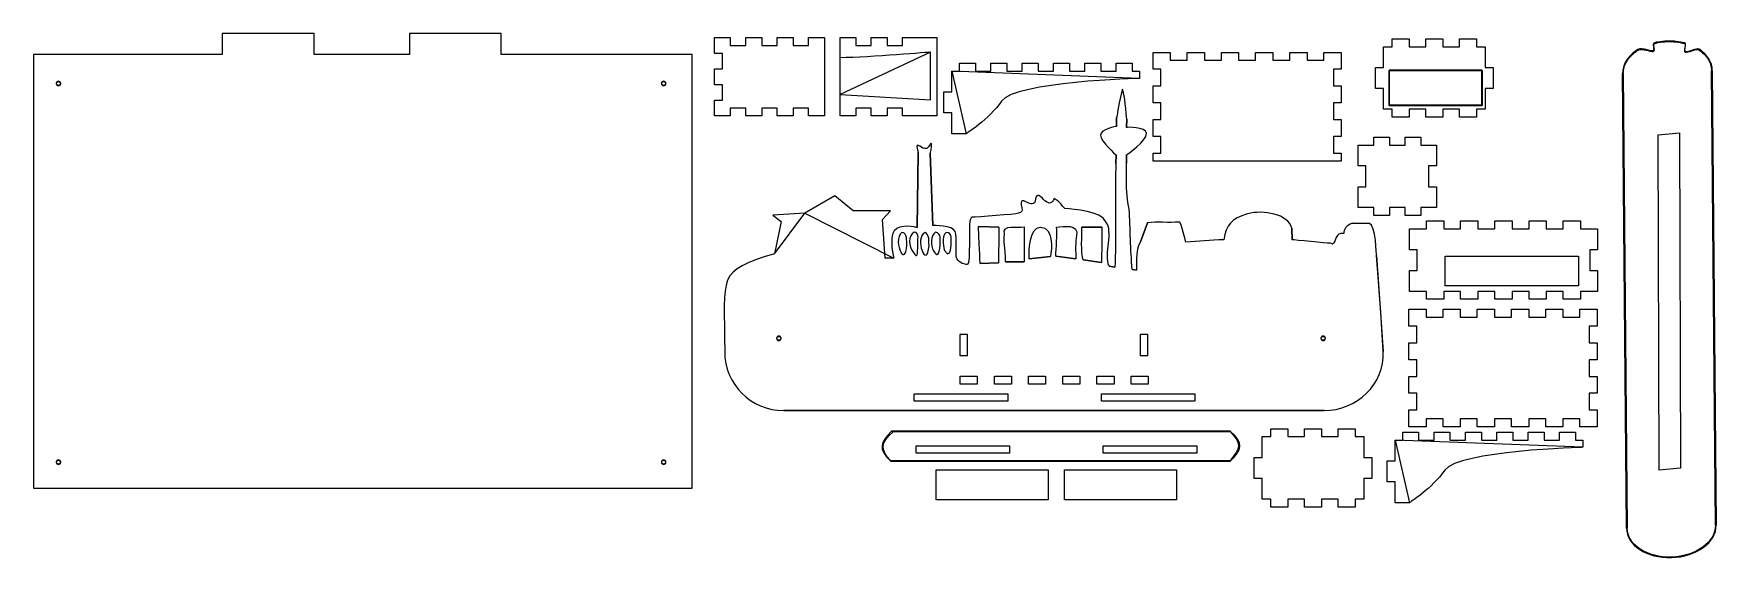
# Model space of a CAD drawing. Extents: x 195 to 1268, y 537 to 873.
import ezdxf

# ---------------------------------------------------------------- set-up
doc = ezdxf.new("R2010")
doc.units = 0
doc.layers.add('Calque_1', color=7, linetype='CONTINUOUS')

msp = doc.modelspace()

# ---------------------------------------------------------------- linework, layer by layer
at = {"layer": 'Calque_1', "color": 7}
for points in [[(315.138929, 872.635524), (315.138929, 859.35234), (194.776124, 859.35234), (194.776124, 582.233824), (614.776266, 582.233824), (614.776266, 859.35234), (493.019955, 859.35234), (493.019955, 872.635524), (434.478684, 872.635524), (434.478684, 859.35234), (373.679664, 859.35234), (373.679664, 872.635524), (315.138929, 872.635524)], [(699.201181, 820.061136), (689.101182, 820.061136), (689.101182, 825.061155), (679.201193, 825.061155), (679.201193, 820.061136), (669.101193, 820.061136), (669.101193, 825.061155), (659.201176, 825.061155), (659.201176, 820.061136), (649.101177, 820.061136), (649.101177, 825.061155), (639.201188, 825.061155), (639.201188, 820.061136), (629.15117, 820.061136), (629.15117, 830.111154), (634.151188, 830.111154), (634.151188, 840.011143), (629.15117, 840.011143), (629.15117, 850.111143), (634.151188, 850.111143), (634.151188, 860.01116), (629.15117, 860.01116), (629.15117, 870.061149), (639.201188, 870.061149), (639.201188, 865.061159), (649.101177, 865.061159), (649.101177, 870.061149), (659.201176, 870.061149), (659.201176, 865.061159), (669.101193, 865.061159), (669.101193, 870.061149), (679.201193, 870.061149), (679.201193, 865.061159), (689.101182, 865.061159), (689.101182, 870.061149), (699.201181, 870.061149)], [(709.309309, 870.061149), (719.201169, 870.061149), (719.201169, 865.061159), (729.101186, 865.061159), (729.101186, 870.061149), (739.201186, 870.061149), (739.201186, 865.061159), (749.101174, 865.061159), (749.101174, 870.061149), (771.004526, 870.061149), (771.004526, 820.061136), (749.101174, 820.061136), (749.101174, 825.061155), (739.201186, 825.061155), (739.201186, 820.061136), (729.101186, 820.061136), (729.101186, 825.061155), (719.201169, 825.061155), (719.201169, 820.061136), (709.309309, 820.061136)], [(709.309309, 833.649713), (766.859359, 830.377657), (766.859359, 860.777252)], [(908.87265, 860.5857), (919.831734, 860.5857), (919.831734, 855.585682), (930.640845, 855.585682), (930.640845, 860.5857), (941.649938, 860.5857), (941.649938, 855.585682), (952.459021, 855.585682), (952.459021, 860.5857), (963.468115, 860.5857), (963.468115, 855.585682), (974.277198, 855.585682), (974.277198, 860.5857), (985.286292, 860.5857), (985.286292, 855.585682), (996.095375, 855.585682), (996.095375, 860.5857), (1007.104468, 860.5857), (1007.104468, 855.585682), (1017.913551, 855.585682), (1017.913551, 860.5857), (1028.872664, 860.5857), (1028.872664, 849.821405), (1023.872645, 849.821405), (1023.872645, 839.207112), (1028.872664, 839.207112), (1028.872664, 828.392836), (1023.872645, 828.392836), (1023.872645, 817.778543), (1028.872664, 817.778543), (1028.872664, 806.964267), (1023.872645, 806.964267), (1023.872645, 796.349974), (1028.872664, 796.349974), (1028.872664, 791.230124), (908.87265, 791.230124), (908.87265, 796.349974), (913.87264, 796.349974), (913.87264, 806.964267), (908.87265, 806.964267), (908.87265, 817.778543), (913.87264, 817.778543), (913.87264, 828.392836), (908.87265, 828.392836), (908.87265, 839.207112), (913.87264, 839.207112), (913.87264, 849.821405), (908.87265, 849.821405), (908.87265, 860.5857)], [(1055.806146, 864.259918), (1061.470431, 864.259918), (1061.470431, 869.259908), (1072.284707, 869.259908), (1072.284707, 864.259918), (1082.899, 864.259918), (1082.899, 869.259908), (1093.713276, 869.259908), (1093.713276, 864.259918), (1104.327569, 864.259918), (1104.327569, 869.259908), (1115.141844, 869.259908), (1115.141844, 864.259918), (1120.806129, 864.259918), (1120.806129, 850.976566), (1125.806119, 850.976566), (1125.806119, 837.54324), (1120.806129, 837.54324), (1120.806129, 824.259914), (1115.141844, 824.259914), (1115.141844, 819.259924), (1104.327569, 819.259924), (1104.327569, 824.259914), (1093.713276, 824.259914), (1093.713276, 819.259924), (1082.899, 819.259924), (1082.899, 824.259914), (1072.284707, 824.259914), (1072.284707, 819.259924), (1061.470431, 819.259924), (1061.470431, 824.259914), (1055.806146, 824.259914), (1055.806146, 837.54324), (1050.806128, 837.54324), (1050.806128, 850.976566), (1055.806146, 850.976566), (1055.806146, 864.259918), (1055.806146, 864.259918)], [(789.626564, 808.669378), (780.450052, 808.68998), (780.450052, 821.973305), (775.450034, 821.973305), (775.450034, 835.406631), (780.450052, 835.406631), (780.450052, 848.689872)], [(780.450052, 848.689872), (785.400032, 848.689872), (785.400032, 853.689862), (795.500032, 853.689862), (795.500032, 848.689872), (805.400049, 848.689872), (805.400049, 853.689862), (815.500048, 853.689862), (815.500048, 848.689872), (825.400037, 848.689872), (825.400037, 853.689862), (835.500036, 853.689862), (835.500036, 848.689872), (845.400025, 848.689872), (845.400025, 853.689862), (855.500025, 853.689862), (855.500025, 848.689872), (865.400042, 848.689872), (865.400042, 853.689862), (875.500041, 853.689862), (875.500041, 848.689872), (885.40003, 848.689872), (885.40003, 853.689862), (895.500029, 853.689862), (895.500029, 848.689872), (900.286603, 848.689872), (900.286603, 844.054823)], [(1059.538563, 849.151785), (1059.538563, 826.786097)], [(1118.61013, 849.27647), (1059.653258, 849.27647)], [(1059.767389, 849.026534), (1118.496027, 849.026534), (1118.496027, 826.910783), (1059.767389, 826.910783), (1059.767389, 849.026534)], [(1118.724289, 826.786097), (1118.724289, 849.151785)], [(1265.139202, 848.931397), (1267.611582, 558.568642)], [(1265.139202, 848.931397), (1265.139202, 848.931397)], [(1268.111002, 558.584446), (1265.638622, 848.947202)], [(210.589825, 842.226249), (210.589825, 842.226249)], [(210.589825, 842.027818), (210.589825, 842.027818)], [(596.63663, 842.226249), (596.63663, 842.226249)], [(596.63663, 842.027818), (596.63663, 842.027818)], [(1208.361002, 847.139258), (1210.833381, 556.776514)], [(1211.33283, 556.792239), (1208.86045, 847.154978)], [(709.309309, 833.649713), (709.309309, 833.649713)], [(1059.653258, 826.661439), (1118.61013, 826.661439)], [(699.201181, 820.061136), (699.201181, 820.061136)], [(885.628983, 818.786497), (885.512086, 813.341995)], [(892.026811, 812.742646), (892.088344, 817.889016)], [(1039.654089, 801.448242), (1049.604087, 801.448242), (1049.604087, 806.44826), (1059.704087, 806.44826), (1059.704087, 801.448242), (1069.604104, 801.448242), (1069.604104, 806.44826), (1079.704103, 806.44826), (1079.704103, 801.448242), (1089.654102, 801.448242), (1089.654102, 788.064926), (1084.654083, 788.064926), (1084.654083, 774.831582), (1089.654102, 774.831582), (1089.654102, 761.448266), (1079.704103, 761.448266), (1079.704103, 756.448248), (1069.604104, 756.448248), (1069.604104, 761.448266), (1059.704087, 761.448266), (1059.704087, 756.448248), (1049.604087, 756.448248), (1049.604087, 761.448266), (1039.654089, 761.448266), (1039.654089, 774.831582), (1044.654079, 774.831582), (1044.654079, 788.064926), (1039.654089, 788.064926), (1039.654089, 801.448242), (1039.654089, 801.448242)], [(1244.709606, 809.151839), (1245.382875, 594.942666), (1231.76231, 593.777966), (1231.089041, 807.987139), (1244.709606, 809.151839)], [(759.015602, 796.723955), (758.289797, 748.751494)], [(768.467241, 750.015746), (766.772282, 796.218783)], [(885.278288, 795.115215), (885.161391, 789.670714)], [(891.842218, 789.965755), (891.903751, 795.112125)], [(743.490255, 729.179778), (737.971287, 729.081322), (736.28894, 753.920925), (741.295687, 759.522717), (717.545662, 759.427411), (705.819566, 768.988628), (686.768632, 757.93178)], [(686.768632, 757.93178), (666.274091, 756.751315), (671.55213, 752.586655), (667.335007, 731.995543)], [(905.2255, 751.842536), (900.78643, 739.595285)], [(1046.870793, 751.395327), (1035.794305, 751.566444)], [(1072.393532, 747.965712), (1083.252624, 747.965712), (1083.252624, 752.96571), (1094.261718, 752.96571), (1094.261718, 747.965712), (1105.070801, 747.965712), (1105.070801, 752.96571), (1116.079895, 752.96571), (1116.079895, 747.965712), (1126.888978, 747.965712), (1126.888978, 752.96571), (1137.898071, 752.96571), (1137.898071, 747.965712), (1148.707154, 747.965712), (1148.707154, 752.96571), (1159.716248, 752.96571), (1159.716248, 747.965712), (1170.525359, 747.965712), (1170.525359, 752.96571), (1181.534425, 752.96571), (1181.534425, 747.965712), (1192.393517, 747.965712), (1192.393517, 734.582378), (1187.393527, 734.582378), (1187.393527, 721.349043), (1192.393517, 721.349043), (1192.393517, 707.96571), (1181.534425, 707.96571), (1181.534425, 702.965711), (1170.525359, 702.965711), (1170.525359, 707.96571), (1159.716248, 707.96571), (1159.716248, 702.965711), (1148.707154, 702.965711), (1148.707154, 707.96571), (1137.898071, 707.96571), (1137.898071, 702.965711), (1126.888978, 702.965711), (1126.888978, 707.96571), (1116.079895, 707.96571), (1116.079895, 702.965711), (1105.070801, 702.965711), (1105.070801, 707.96571), (1094.261718, 707.96571), (1094.261718, 702.965711), (1083.252624, 702.965711), (1083.252624, 707.96571), (1072.393532, 707.96571), (1072.393532, 721.349043), (1077.393522, 721.349043), (1077.393522, 734.582378), (1072.393532, 734.582378), (1072.393532, 747.965712), (1072.393532, 747.965712)], [(748.557121, 745.623239), (748.557121, 745.623239)], [(756.55746, 745.7638), (756.55746, 745.7638)], [(763.502221, 745.587411), (763.502221, 745.587411)], [(770.175233, 745.727418), (770.175233, 745.727418)], [(797.410767, 749.3572), (810.54183, 749.069452)], [(863.4414, 749.069452), (876.285818, 749.069452)], [(997.668679, 740.839236), (997.30845, 748.420657)], [(775.67085, 734.227416), (777.831797, 731.998301)], [(843.449923, 730.261426), (829.925307, 728.706458)], [(859.624234, 728.720236), (846.877933, 730.535388)], [(1055.597274, 669.475055), (1054.25446, 694.628652), (1051.36538, 730.825848)], [(1095.129241, 730.548545), (1180.332559, 730.548545), (1180.332559, 711.427647), (1095.129241, 711.427647), (1095.129241, 730.548545)], [(810.231496, 726.162597), (798.650761, 725.786451)], [(826.689121, 726.753432), (814.742643, 726.745234)], [(875.979342, 726.391352), (864.192156, 728.069804)], [(884.502241, 723.484229), (880.864222, 724.002372)], [(898.360896, 721.510878), (895.53702, 721.912714)], [(1072.104988, 696.492338), (1083.064072, 696.492338), (1083.064072, 691.492348), (1093.873154, 691.492348), (1093.873154, 696.492338), (1104.882248, 696.492338), (1104.882248, 691.492348), (1115.691331, 691.492348), (1115.691331, 696.492338), (1126.700425, 696.492338), (1126.700425, 691.492348), (1137.509536, 691.492348), (1137.509536, 696.492338), (1148.518602, 696.492338), (1148.518602, 691.492348), (1159.327713, 691.492348), (1159.327713, 696.492338), (1170.336806, 696.492338), (1170.336806, 691.492348), (1181.145889, 691.492348), (1181.145889, 696.492338), (1192.104973, 696.492338), (1192.104973, 685.728072), (1187.104983, 685.728072), (1187.104983, 675.113779), (1192.104973, 675.113779), (1192.104973, 664.299475), (1187.104983, 664.299475), (1187.104983, 653.68521), (1192.104973, 653.68521), (1192.104973, 642.870906), (1187.104983, 642.870906), (1187.104983, 632.256641), (1192.104973, 632.256641), (1192.104973, 621.492347), (1181.145889, 621.492347), (1181.145889, 626.492365), (1170.336806, 626.492365), (1170.336806, 621.492347), (1159.327713, 621.492347), (1159.327713, 626.492365), (1148.518602, 626.492365), (1148.518602, 621.492347), (1137.509536, 621.492347), (1137.509536, 626.492365), (1126.700425, 626.492365), (1126.700425, 621.492347), (1115.691331, 621.492347), (1115.691331, 626.492365), (1104.882248, 626.492365), (1104.882248, 621.492347), (1093.873154, 621.492347), (1093.873154, 626.492365), (1083.064072, 626.492365), (1083.064072, 621.492347), (1072.104988, 621.492347), (1072.104988, 632.256641), (1077.104978, 632.256641), (1077.104978, 642.870906), (1072.104988, 642.870906), (1072.104988, 653.68521), (1077.104978, 653.68521), (1077.104978, 664.299475), (1072.104988, 664.299475), (1072.104988, 675.113779), (1077.104978, 675.113779), (1077.104978, 685.728072), (1072.104988, 685.728072), (1072.104988, 696.492338), (1072.104988, 696.492338)], [(670.169038, 679.433585), (670.169038, 679.433585)], [(670.169038, 679.235183), (670.169038, 679.235183)], [(785.597475, 667.103409), (790.597465, 667.103409), (790.597465, 680.336724), (785.597475, 680.336724), (785.597475, 667.103409)], [(905.597461, 680.336724), (900.597471, 680.336724), (900.597471, 667.103409), (905.597461, 667.103409), (905.597461, 680.336724)], [(1017.340499, 679.433585), (1017.340499, 679.433585)], [(1017.340499, 679.235183), (1017.340499, 679.235183)], [(796.710398, 653.791212), (796.710398, 648.791222), (785.801296, 648.791222), (785.801296, 653.791212), (796.710398, 653.791212)], [(818.528547, 653.791212), (818.528547, 648.791222), (807.619444, 648.791222), (807.619444, 653.791212), (818.528547, 653.791212)], [(840.346723, 653.791212), (840.346723, 648.791222), (829.437621, 648.791222), (829.437621, 653.791212), (840.346723, 653.791212)], [(862.1649, 653.791212), (862.1649, 648.791222), (851.255826, 648.791222), (851.255826, 653.791212), (862.1649, 653.791212)], [(883.983077, 653.791212), (883.983077, 648.791222), (873.074002, 648.791222), (873.074002, 653.791212), (883.983077, 653.791212)], [(905.801282, 653.791212), (905.801282, 648.791222), (894.892179, 648.791222), (894.892179, 653.791212), (905.801282, 653.791212)], [(756.541709, 637.721366), (756.541709, 642.558232), (816.21805, 642.558232), (816.21805, 637.721366), (756.541709, 637.721366)], [(875.894447, 637.721366), (875.894447, 642.558232), (935.570787, 642.558232), (935.570787, 637.721366), (875.894447, 637.721366)], [(673.229142, 631.843586), (1017.965791, 631.843586)], [(958.319338, 618.476012), (958.264784, 618.520914), (958.210202, 618.565787), (741.965129, 618.565674)], [(743.033425, 618.30809), (958.100502, 618.386576)], [(743.033425, 618.30809), (743.033425, 618.30809)], [(978.421406, 615.155366), (984.08569, 615.155366), (984.08569, 620.155367), (994.899994, 620.155367), (994.899994, 615.155366), (1005.514259, 615.155366), (1005.514259, 620.155367), (1016.328563, 620.155367), (1016.328563, 615.155366), (1026.942856, 615.155366), (1026.942856, 620.155367), (1037.757132, 620.155367), (1037.757132, 615.155366), (1043.421417, 615.155366), (1043.421417, 601.872032), (1048.421407, 601.872032), (1048.421407, 588.438706), (1043.421417, 588.438706), (1043.421417, 575.155352), (1037.757132, 575.155352), (1037.757132, 570.155362), (1026.942856, 570.155362), (1026.942856, 575.155352), (1016.328563, 575.155352), (1016.328563, 570.155362), (1005.514259, 570.155362), (1005.514259, 575.155352), (994.899994, 575.155352), (994.899994, 570.155362), (984.08569, 570.155362), (984.08569, 575.155352), (978.421406, 575.155352), (978.421406, 588.438706), (973.421416, 588.438706), (973.421416, 601.872032), (978.421406, 601.872032), (978.421406, 615.155366), (978.421406, 615.155366)], [(1072.419327, 572.956587), (1063.242815, 572.97719), (1063.242815, 586.260515), (1058.242796, 586.260515), (1058.242796, 599.693841), (1063.242815, 599.693841), (1063.242815, 612.977081)], [(1063.242815, 612.977081), (1068.192795, 612.977081), (1068.192795, 617.977071), (1078.292794, 617.977071), (1078.292794, 612.977081), (1088.192811, 612.977081), (1088.192811, 617.977071), (1098.292811, 617.977071), (1098.292811, 612.977081), (1108.1928, 612.977081), (1108.1928, 617.977071), (1118.292799, 617.977071), (1118.292799, 612.977081), (1128.192788, 612.977081), (1128.192788, 617.977071), (1138.292787, 617.977071), (1138.292787, 612.977081), (1148.192804, 612.977081), (1148.192804, 617.977071), (1158.292804, 617.977071), (1158.292804, 612.977081), (1168.192792, 612.977081), (1168.192792, 617.977071), (1178.292792, 617.977071), (1178.292792, 612.977081), (1183.079366, 612.977081), (1183.079366, 608.342033)], [(757.706497, 604.527743), (757.706497, 609.364609), (817.382837, 609.364609), (817.382837, 604.527743), (757.706497, 604.527743)], [(877.059234, 604.527743), (877.059234, 609.364609), (936.735575, 609.364609), (936.735575, 604.527743), (877.059234, 604.527743)], [(210.589825, 600.290656), (210.589825, 600.290656)], [(210.589825, 600.092226), (210.589825, 600.092226)], [(596.63663, 600.290656), (596.63663, 600.290656)], [(596.63663, 600.092226), (596.63663, 600.092226)], [(741.400685, 599.547396), (958.210202, 599.547396), (958.264784, 599.592043), (958.319338, 599.636719)], [(958.100502, 599.726353), (741.509848, 599.726353)], [(770.608822, 593.940035), (841.959539, 593.940035), (841.959539, 574.802168), (770.608822, 574.802168), (770.608822, 593.940035)], [(852.439268, 593.940035), (923.789985, 593.940035), (923.789985, 574.802168), (852.439268, 574.802168), (852.439268, 593.940035)]]:
    msp.add_lwpolyline(points, close=True, dxfattribs=at)
for points in [[(699.201181, 870.061149), (699.201181, 853.394488), (699.201181, 836.727798), (699.201181, 820.061136)], [(709.309309, 857.176802), (709.309309, 861.471603), (709.309309, 865.766376), (709.309309, 870.061149)], [(766.859359, 860.777252), (766.859359, 860.777252), (728.568887, 857.503982), (709.309309, 857.176802)], [(1216.612982, 861.413889), (1211.466462, 857.671763), (1208.314322, 852.62165), (1208.361002, 847.139258)], [(1213.55962, 858.197995), (1214.560013, 859.264343), (1215.701404, 860.263748), (1216.965336, 861.182777)], [(1220.519163, 862.958039), (1218.907533, 863.108774), (1217.256307, 861.881672), (1216.612982, 861.413889)], [(1216.965336, 861.182777), (1217.597316, 861.642291), (1218.713167, 862.567049), (1220.378193, 862.558667)], [(1220.378193, 862.558667), (1222.043248, 862.5502), (1227.542235, 860.801918), (1228.254592, 861.316099)], [(1227.779471, 861.656205), (1227.020914, 861.277039), (1222.513007, 862.771547), (1220.519163, 862.958039)], [(1228.465327, 866.62563), (1226.755371, 866.071825), (1229.296556, 862.414564), (1227.779471, 861.656205)], [(1228.254592, 861.316099), (1229.526483, 862.234224), (1227.312111, 865.778484), (1228.992434, 866.32241)], [(1231.05006, 867.256933), (1229.184909, 866.935058), (1230.175255, 867.179406), (1228.465327, 866.62563)], [(1228.992434, 866.32241), (1230.672757, 866.866309), (1229.318175, 866.605874), (1231.151377, 866.921992)], [(1236.831241, 867.840484), (1234.848545, 867.777887), (1232.91521, 867.578807), (1231.05006, 867.256933)], [(1231.151377, 866.921992), (1232.98458, 867.238137), (1234.88498, 867.43366), (1236.834176, 867.495185)], [(1242.619252, 867.622128), (1240.749642, 867.826119), (1238.813965, 867.903052), (1236.831241, 867.840484)], [(1236.834176, 867.495185), (1238.783372, 867.556709), (1240.686086, 867.481356), (1242.523691, 867.28095)], [(1242.523691, 867.28095), (1244.361296, 867.080685), (1246.133765, 866.75565), (1247.822442, 866.318092)], [(1248.01091, 866.641519), (1246.292458, 867.08712), (1244.488889, 867.418138), (1242.619252, 867.622128)], [(1247.822442, 866.318092), (1249.511118, 865.880507), (1246.753581, 861.493362), (1248.25602, 860.842953)], [(1248.621328, 861.168299), (1247.092107, 861.830505), (1249.729361, 866.195947), (1248.01091, 866.641519)], [(1248.25602, 860.842953), (1249.758486, 860.192544), (1255.520928, 863.278898), (1256.799846, 862.440133)], [(1257.148052, 862.693371), (1255.846189, 863.547178), (1250.150521, 860.506121), (1248.621328, 861.168299)], [(1256.799846, 862.440133), (1258.078736, 861.601369), (1259.236524, 860.674551), (1260.254556, 859.6719)], [(1260.665048, 859.875636), (1259.628587, 860.896124), (1258.449914, 861.839536), (1257.148052, 862.693371)], [(1260.254556, 859.6719), (1261.272588, 858.669249), (1262.150836, 857.590794), (1262.870672, 856.448753)], [(1263.328634, 856.595424), (1262.595702, 857.757587), (1261.701481, 858.855177), (1260.665048, 859.875636)], [(1059.653258, 849.27647), (1059.590012, 849.276696), (1059.538676, 849.220844), (1059.538563, 849.151785)], [(1118.724289, 849.151785), (1118.724148, 849.22059), (1118.67315, 849.276329), (1118.61013, 849.27647)], [(1208.86045, 847.154978), (1208.848879, 848.50242), (1209.033819, 849.823107), (1209.396531, 851.103662)], [(1209.396531, 851.103662), (1209.759215, 852.384189), (1210.299784, 853.624612), (1210.999779, 854.811469)], [(1210.999779, 854.811469), (1211.699775, 855.998326), (1212.559198, 857.131646), (1213.55962, 858.197995)], [(1262.870672, 856.448753), (1263.590479, 855.306684), (1264.151876, 854.101059), (1264.536206, 852.844098)], [(1265.024563, 852.927636), (1264.633234, 854.206498), (1264.061565, 855.433261), (1263.328634, 856.595424)], [(1264.536206, 852.844098), (1264.920508, 851.587137), (1265.127716, 850.278811), (1265.139202, 848.931397)], [(1265.638622, 848.947202), (1265.627051, 850.317786), (1265.415921, 851.648774), (1265.024563, 852.927636)], [(210.589825, 842.226249), (209.793338, 842.226249), (209.145355, 841.578238), (209.145355, 840.781779)], [(209.145355, 840.781779), (209.145355, 839.985292), (209.793338, 839.337676), (210.589825, 839.337676)], [(209.343419, 840.781779), (209.343419, 841.471163), (209.900413, 842.027818), (210.589825, 842.027818)], [(210.589825, 839.53574), (209.900413, 839.53574), (209.343419, 840.092395), (209.343419, 840.781779)], [(212.0339, 840.781779), (212.0339, 841.578238), (211.386285, 842.226249), (210.589825, 842.226249)], [(210.589825, 842.027818), (211.279209, 842.027818), (211.835865, 841.471163), (211.835865, 840.781779)], [(210.589825, 839.337676), (211.386285, 839.337676), (212.0339, 839.985292), (212.0339, 840.781779)], [(211.835865, 840.781779), (211.835865, 840.092395), (211.279209, 839.53574), (210.589825, 839.53574)], [(596.63663, 842.226249), (595.840143, 842.226249), (595.19216, 841.578238), (595.19216, 840.781779)], [(595.19216, 840.781779), (595.19216, 839.985292), (595.840143, 839.337676), (596.63663, 839.337676)], [(595.390224, 840.781779), (595.390224, 841.471163), (595.947218, 842.027818), (596.63663, 842.027818)], [(596.63663, 839.53574), (595.947218, 839.53574), (595.390224, 840.092395), (595.390224, 840.781779)], [(598.080733, 840.781779), (598.080733, 841.578238), (597.43309, 842.226249), (596.63663, 842.226249)], [(596.63663, 842.027818), (597.326014, 842.027818), (597.88267, 841.471163), (597.88267, 840.781779)], [(596.63663, 839.337676), (597.43309, 839.337676), (598.080733, 839.985292), (598.080733, 840.781779)], [(597.88267, 840.781779), (597.88267, 840.092395), (597.326014, 839.53574), (596.63663, 839.53574)], [(900.286603, 844.054823), (900.286603, 844.054823), (820.727848, 841.956275), (812.172422, 829.448581)], [(709.309309, 820.061136), (709.309309, 824.590662), (709.309309, 829.120188), (709.309309, 833.649713)], [(812.172422, 829.448581), (804.189739, 817.778241), (789.626564, 808.669378), (789.626564, 808.669378)], [(889.278497, 837.214897), (887.119186, 828.307286), (886.261194, 822.430127), (885.628983, 818.786497)], [(892.088344, 817.889016), (891.404542, 827.550115), (890.285759, 835.405065), (889.278497, 837.214897)], [(1059.538563, 826.786097), (1059.538676, 826.717065), (1059.590012, 826.661214), (1059.653258, 826.661439)], [(1118.61013, 826.661439), (1118.67315, 826.661552), (1118.724148, 826.717319), (1118.724289, 826.786097)], [(885.512086, 813.341995), (885.512086, 813.341995), (875.288868, 811.646754), (875.307588, 807.771488)], [(875.307588, 807.771488), (875.325791, 804.004699), (885.278288, 795.115215), (885.278288, 795.115215)], [(891.903751, 795.112125), (891.903751, 795.112125), (905.05041, 804.197445), (904.626142, 808.939092)], [(904.626142, 808.939092), (904.235171, 813.308614), (892.026811, 812.742646), (892.026811, 812.742646)], [(758.587036, 801.338523), (757.427032, 801.604599), (759.023388, 797.238649), (759.015602, 796.723955)], [(763.172602, 799.174067), (761.545221, 799.009605), (760.887195, 800.810917), (758.587036, 801.338523)], [(766.75151, 802.03691), (766.75151, 802.03691), (765.178452, 798.488629), (763.172602, 799.174067)], [(766.772282, 796.218783), (766.772282, 796.218783), (768.687685, 804.835939), (766.75151, 802.03691)], [(885.161391, 789.670714), (884.506094, 775.266379), (885.421978, 737.876388), (884.502241, 723.484229)], [(893.644147, 760.481799), (890.944751, 771.220044), (892.206914, 787.814485), (891.842218, 789.965755)], [(845.846066, 767.202766), (841.810122, 757.930211), (835.822941, 775.027456), (833.858787, 767.067719)], [(833.858787, 767.067719), (833.194086, 757.667016), (822.374318, 772.84259), (825.209114, 761.344448)], [(852.688851, 760.927179), (849.833621, 763.133259), (851.36769, 763.934265), (845.846066, 767.202766)], [(758.289797, 748.751494), (758.289797, 748.751494), (746.987344, 751.51158), (743.771797, 746.711716)], [(793.286783, 755.380643), (790.048125, 755.387981), (793.287912, 724.936254), (790.137067, 725.084652)], [(823.098517, 757.828975), (821.163418, 757.190436), (796.525444, 755.3733), (793.286783, 755.380643)], [(814.049765, 744.456332), (812.502298, 751.515923), (822.112094, 747.937628), (826.674248, 749.171427)], [(825.209114, 761.344448), (825.969062, 759.555204), (825.033614, 758.467517), (823.098517, 757.828975)], [(847.258823, 749.069452), (852.021613, 749.069452), (861.683931, 751.647662), (860.043159, 743.454957)], [(878.744115, 752.483197), (876.056801, 759.289867), (858.089535, 760.256058), (852.688851, 760.927179)], [(880.864222, 724.002372), (877.44061, 732.21752), (883.886438, 745.901098), (878.744115, 752.483197)], [(895.53702, 721.912714), (894.524655, 734.470593), (894.300147, 747.960471), (893.644147, 760.481799)], [(925.620252, 752.281129), (918.845423, 751.681791), (911.368454, 752.508747), (905.2255, 751.842536)], [(929.788026, 739.366206), (929.788026, 739.366206), (926.828643, 752.271584), (925.620252, 752.281129)], [(969.206398, 757.518465), (958.497053, 754.220919), (955.642544, 750.535771), (954.08877, 740.912002)], [(997.30845, 748.420657), (995.129892, 757.290768), (979.196501, 760.248872), (969.206398, 757.518465)], [(1035.794305, 751.566444), (1032.466905, 749.965521), (1030.032117, 747.467002), (1030.601303, 744.896737)], [(743.771797, 746.711716), (740.2073, 741.390972), (743.542483, 729.186509), (743.490255, 729.179778)], [(748.557121, 745.623239), (745.29492, 743.041687), (746.193464, 736.05299), (747.868199, 733.133455)], [(751.805984, 737.455333), (751.524981, 739.941962), (752.361939, 745.400656), (748.557121, 745.623239)], [(756.55746, 745.7638), (752.364194, 743.823923), (753.03809, 736.687671), (755.951481, 732.69257)], [(763.502221, 745.587411), (755.980781, 742.483514), (764.811949, 720.576051), (765.969461, 737.470765)], [(758.840042, 737.772833), (758.328738, 739.924283), (760.452722, 745.641583), (756.55746, 745.7638)], [(765.969461, 737.470765), (765.748953, 740.024342), (766.365334, 744.165654), (763.502221, 745.587411)], [(770.175233, 745.727418), (766.533638, 743.770337), (767.005908, 737.35351), (768.905148, 733.76992)], [(782.671957, 746.258944), (781.110108, 750.301792), (768.467241, 750.015746), (768.467241, 750.015746)], [(772.999659, 737.523681), (772.706695, 740.057616), (774.269622, 745.224563), (770.175233, 745.727418)], [(776.965101, 745.666786), (773.333771, 743.294708), (775.67085, 734.227416), (775.67085, 734.227416)], [(780.080572, 737.523681), (779.786237, 740.024754), (781.390462, 745.66371), (776.965101, 745.666786)], [(783.729652, 728.869419), (782.315112, 731.922199), (784.233805, 742.216094), (782.671957, 746.258944)], [(798.650761, 725.786451), (798.094952, 728.52125), (798.644298, 731.514075), (797.410767, 749.3572)], [(810.54183, 749.069452), (810.43846, 743.127122), (810.334944, 732.104879), (810.231496, 726.162597)], [(814.742643, 726.745234), (814.752718, 736.536284), (813.196006, 739.880858), (814.049765, 744.456332)], [(826.674248, 749.171427), (826.573994, 743.917177), (826.75715, 732.020308), (826.689121, 726.753432)], [(829.925307, 728.706458), (829.307217, 736.125281), (830.60636, 748.657529), (836.977554, 748.87762)], [(836.977554, 748.87762), (845.492473, 748.89317), (844.277382, 735.156486), (843.449923, 730.261426)], [(846.877933, 730.535388), (846.933265, 735.031371), (847.976045, 745.04717), (847.258823, 749.069452)], [(860.043159, 743.454957), (859.332252, 740.944565), (859.429396, 732.077868), (859.624234, 728.720236)], [(864.192156, 728.069804), (862.79351, 732.892479), (863.514052, 743.694879), (863.4414, 749.069452)], [(876.285818, 749.069452), (876.183851, 743.203395), (876.081574, 732.257375), (875.979342, 726.391352)], [(954.08877, 740.912002), (945.405808, 740.984445), (937.580802, 739.707424), (929.788026, 739.366206)], [(1021.358074, 738.743959), (1020.644164, 738.624576), (998.541733, 740.981253), (997.668679, 740.839236)], [(1030.601303, 744.896737), (1024.74601, 745.957373), (1025.987703, 739.629369), (1023.325388, 738.18223)], [(1051.36538, 730.825848), (1051.36538, 730.825848), (1051.063797, 750.387333), (1046.870793, 751.395327)], [(667.335007, 731.995543), (630.097562, 720.451904), (635.597676, 719.402065), (635.597676, 669.475055)], [(747.868199, 733.133455), (749.542937, 730.21392), (751.27875, 730.625625), (751.805984, 737.455333)], [(755.951481, 732.69257), (758.864872, 728.697469), (758.46502, 731.265248), (758.840042, 737.772833)], [(768.905148, 733.76992), (770.804391, 730.18633), (772.498249, 730.831363), (772.999659, 737.523681)], [(777.831797, 731.998301), (777.831797, 731.998301), (780.072405, 731.996043), (780.080572, 737.523681)], [(900.78643, 739.595285), (898.007148, 734.746894), (898.290194, 728.483319), (898.360896, 721.510878)], [(1023.325388, 738.18223), (1023.325388, 738.18223), (1021.763796, 738.81776), (1021.358074, 738.743959)], [(790.137067, 725.084652), (789.349382, 725.12175), (785.144189, 725.816641), (783.729652, 728.869419)], [(670.169038, 679.433585), (669.37255, 679.433585), (668.724568, 678.785574), (668.724568, 677.989115)], [(668.724568, 677.989115), (668.724568, 677.192656), (669.37255, 676.545012), (670.169038, 676.545012)], [(668.922631, 677.989115), (668.922631, 678.678528), (669.479625, 679.235183), (670.169038, 679.235183)], [(670.169038, 676.743076), (669.479625, 676.743076), (668.922631, 677.299731), (668.922631, 677.989115)], [(671.61314, 677.989115), (671.61314, 678.785603), (670.965497, 679.433585), (670.169038, 679.433585)], [(670.169038, 679.235183), (670.858422, 679.235183), (671.415077, 678.678499), (671.415077, 677.989115)], [(670.169038, 676.545012), (670.965497, 676.545012), (671.61314, 677.192656), (671.61314, 677.989115)], [(671.415077, 677.989115), (671.415077, 677.299731), (670.858422, 676.743076), (670.169038, 676.743076)], [(1017.340499, 679.433585), (1016.544012, 679.433585), (1015.896029, 678.785603), (1015.896029, 677.989115)], [(1015.896029, 677.989115), (1015.896029, 677.192656), (1016.544012, 676.545012), (1017.340499, 676.545012)], [(1016.094093, 677.989115), (1016.094093, 678.678528), (1016.651087, 679.235183), (1017.340499, 679.235183)], [(1017.340499, 676.743076), (1016.651087, 676.743076), (1016.094093, 677.299731), (1016.094093, 677.989115)], [(1018.784602, 677.989115), (1018.784602, 678.785603), (1018.136958, 679.433585), (1017.340499, 679.433585)], [(1017.340499, 679.235183), (1018.029883, 679.235183), (1018.586538, 678.678528), (1018.586538, 677.989115)], [(1017.340499, 676.545012), (1018.136958, 676.545012), (1018.784602, 677.192656), (1018.784602, 677.989115)], [(1018.586538, 677.989115), (1018.586538, 677.299731), (1018.029883, 676.743076), (1017.340499, 676.743076)], [(635.597676, 669.475055), (635.597676, 648.627178), (652.381265, 631.843586), (673.229142, 631.843586)], [(1017.965791, 631.843586), (1038.813687, 631.843586), (1056.708636, 648.656823), (1055.597274, 669.475055)], [(741.855458, 618.475899), (734.898313, 611.315018), (733.339035, 607.200246), (741.291013, 599.636606)], [(741.509848, 599.726353), (734.83803, 607.016915), (734.770382, 611.095901), (743.033425, 618.30809)], [(741.887518, 618.539427), (741.867762, 618.523058), (741.855401, 618.500706), (741.855458, 618.475899)], [(741.965129, 618.565674), (741.934818, 618.565702), (741.907386, 618.555796), (741.887518, 618.539427)], [(958.100502, 618.386576), (965.744012, 609.756079), (964.377238, 608.247093), (958.100502, 599.726353)], [(958.319338, 599.636719), (965.623108, 606.946246), (966.699306, 610.926539), (958.319338, 618.476012)], [(1183.079366, 608.342033), (1183.079366, 608.342033), (1103.520611, 606.243485), (1094.965185, 593.735791)], [(210.589825, 600.290656), (209.793338, 600.290656), (209.145355, 599.642646), (209.145355, 598.846186)], [(209.145355, 598.846186), (209.145355, 598.049699), (209.793338, 597.402084), (210.589825, 597.402084)], [(209.343419, 598.846186), (209.343419, 599.535571), (209.900413, 600.092226), (210.589825, 600.092226)], [(210.589825, 597.600147), (209.900413, 597.600147), (209.343419, 598.156802), (209.343419, 598.846186)], [(212.0339, 598.846186), (212.0339, 599.642646), (211.386285, 600.290656), (210.589825, 600.290656)], [(210.589825, 600.092226), (211.279209, 600.092226), (211.835865, 599.535571), (211.835865, 598.846186)], [(210.589825, 597.402084), (211.386285, 597.402084), (212.0339, 598.049699), (212.0339, 598.846186)], [(211.835865, 598.846186), (211.835865, 598.156802), (211.279209, 597.600147), (210.589825, 597.600147)], [(596.63663, 600.290656), (595.840143, 600.290656), (595.19216, 599.642646), (595.19216, 598.846186)], [(595.19216, 598.846186), (595.19216, 598.049699), (595.840143, 597.402084), (596.63663, 597.402084)], [(595.390224, 598.846186), (595.390224, 599.535571), (595.947218, 600.092226), (596.63663, 600.092226)], [(596.63663, 597.600147), (595.947218, 597.600147), (595.390224, 598.156802), (595.390224, 598.846186)], [(598.080733, 598.846186), (598.080733, 599.642646), (597.43309, 600.290656), (596.63663, 600.290656)], [(596.63663, 600.092226), (597.326014, 600.092226), (597.88267, 599.535571), (597.88267, 598.846186)], [(596.63663, 597.402084), (597.43309, 597.402084), (598.080733, 598.049699), (598.080733, 598.846186)], [(597.88267, 598.846186), (597.88267, 598.156802), (597.326014, 597.600147), (596.63663, 597.600147)], [(741.291013, 599.636606), (741.291098, 599.611771), (741.303431, 599.589532), (741.323271, 599.57336)], [(741.323271, 599.57336), (741.343027, 599.557274), (741.370487, 599.547114), (741.400685, 599.547396)], [(1094.965185, 593.735791), (1086.982501, 582.065451), (1072.419327, 572.956587), (1072.419327, 572.956587)], [(1267.611582, 558.568642), (1267.70336, 547.789282), (1255.231339, 538.720639), (1239.6378, 538.228443)], [(1239.640763, 537.882862), (1255.502442, 538.383524), (1268.204361, 547.619704), (1268.111002, 558.584446)], [(1210.833381, 556.776514), (1210.92674, 545.811771), (1223.779112, 537.3822), (1239.640763, 537.882862)], [(1239.6378, 538.228443), (1224.044316, 537.736247), (1211.424608, 546.01288), (1211.33283, 556.792239)]]:
    msp.add_open_spline(points, degree=3, dxfattribs=at)

doc.saveas('drawing.dxf')
